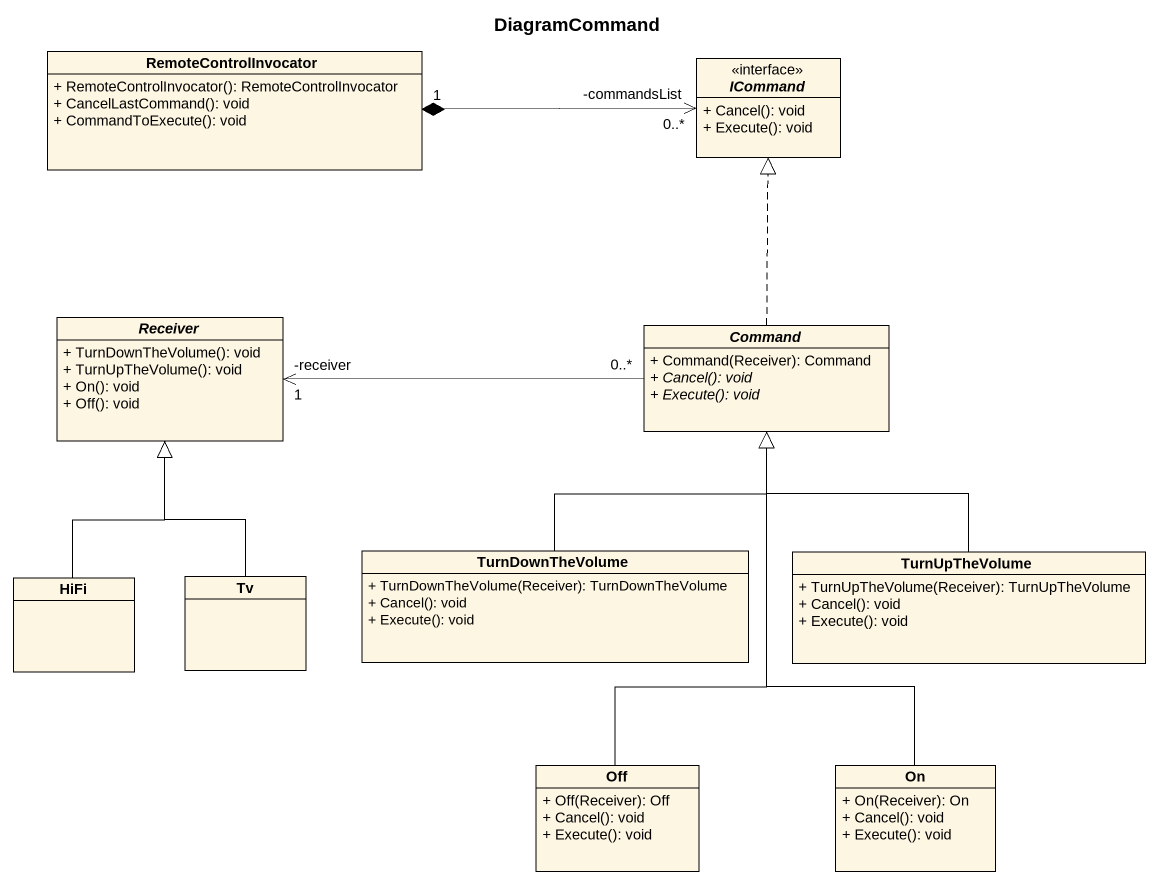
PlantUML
@startuml
title DiagramCommand
hide circle
hide empty members
skinparam classAttributeIconSize 0
class RemoteControlInvocator {
  + RemoteControlInvocator(): RemoteControlInvocator
  + CancelLastCommand(): void
  + CommandToExecute(): void
}
interface ICommand <<interface>> {
  + Cancel(): void
  + Execute(): void
}
abstract class Receiver {
  + TurnDownTheVolume(): void
  + TurnUpTheVolume(): void
  + On(): void
  + Off(): void
}
abstract class Command {
  + Command(Receiver): Command
  {abstract} + Cancel(): void
  {abstract} + Execute(): void
}
class HiFi
class Tv
class TurnDownTheVolume {
  + TurnDownTheVolume(Receiver): TurnDownTheVolume
  + Cancel(): void
  + Execute(): void
}
class TurnUpTheVolume {
  + TurnUpTheVolume(Receiver): TurnUpTheVolume
  + Cancel(): void
  + Execute(): void
}
class Off {
  + Off(Receiver): Off
  + Cancel(): void
  + Execute(): void
}
class "On" as On_ {
  + On(Receiver): On
  + Cancel(): void
  + Execute(): void
}
ICommand "-commandsList\n0..*" <-left-* "1" RemoteControlInvocator
Command .up.|> ICommand
Command "0..*" -left-> "-receiver\n1" Receiver
HiFi -up-|> Receiver
Tv -up-|> Receiver
TurnDownTheVolume -up-|> Command
TurnUpTheVolume -up-|> Command
Off -up-|> Command
On_ -up-|> Command
@enduml
